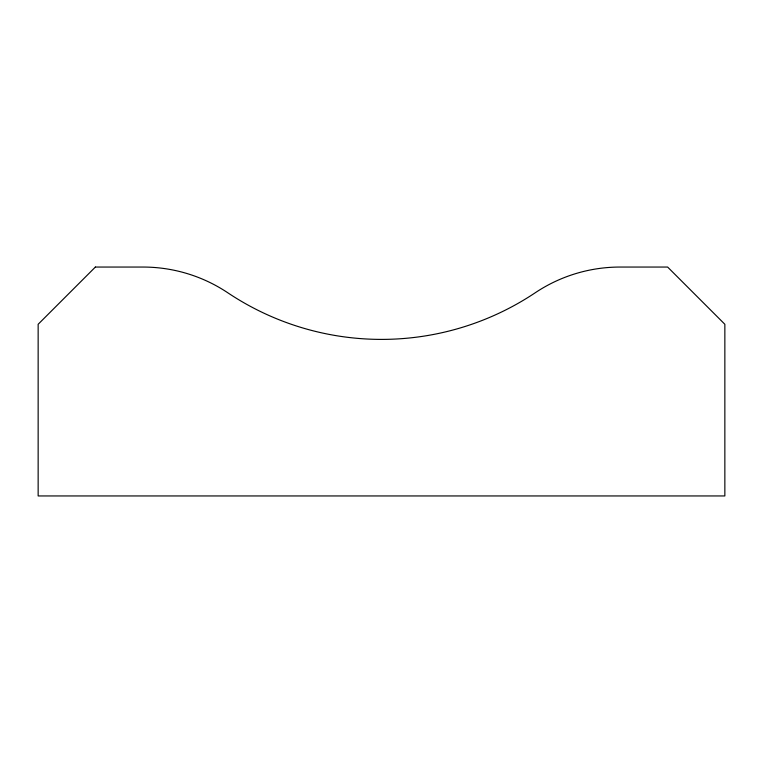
<?xml version="1.0" encoding="UTF-8"?>
<svg xmlns="http://www.w3.org/2000/svg" width="763" height="763" viewBox="0 0 763 763"><rect width="100%" height="100%" fill="white"/><g stroke="black" fill="none" stroke-linecap="round" stroke-linejoin="round"><path stroke-width="1.14" d="M95.375 267.05L38.15 324.275L38.15 495.95L724.85 495.95L724.85 324.275L667.625 267.05L620.014 267.05A152.6 152.6 0 0 0 535.235 292.763A276.721 276.721 0 0 1 227.765 292.763A152.6 152.6 0 0 0 142.986 267.05L95.375 267.05"/></g></svg>
